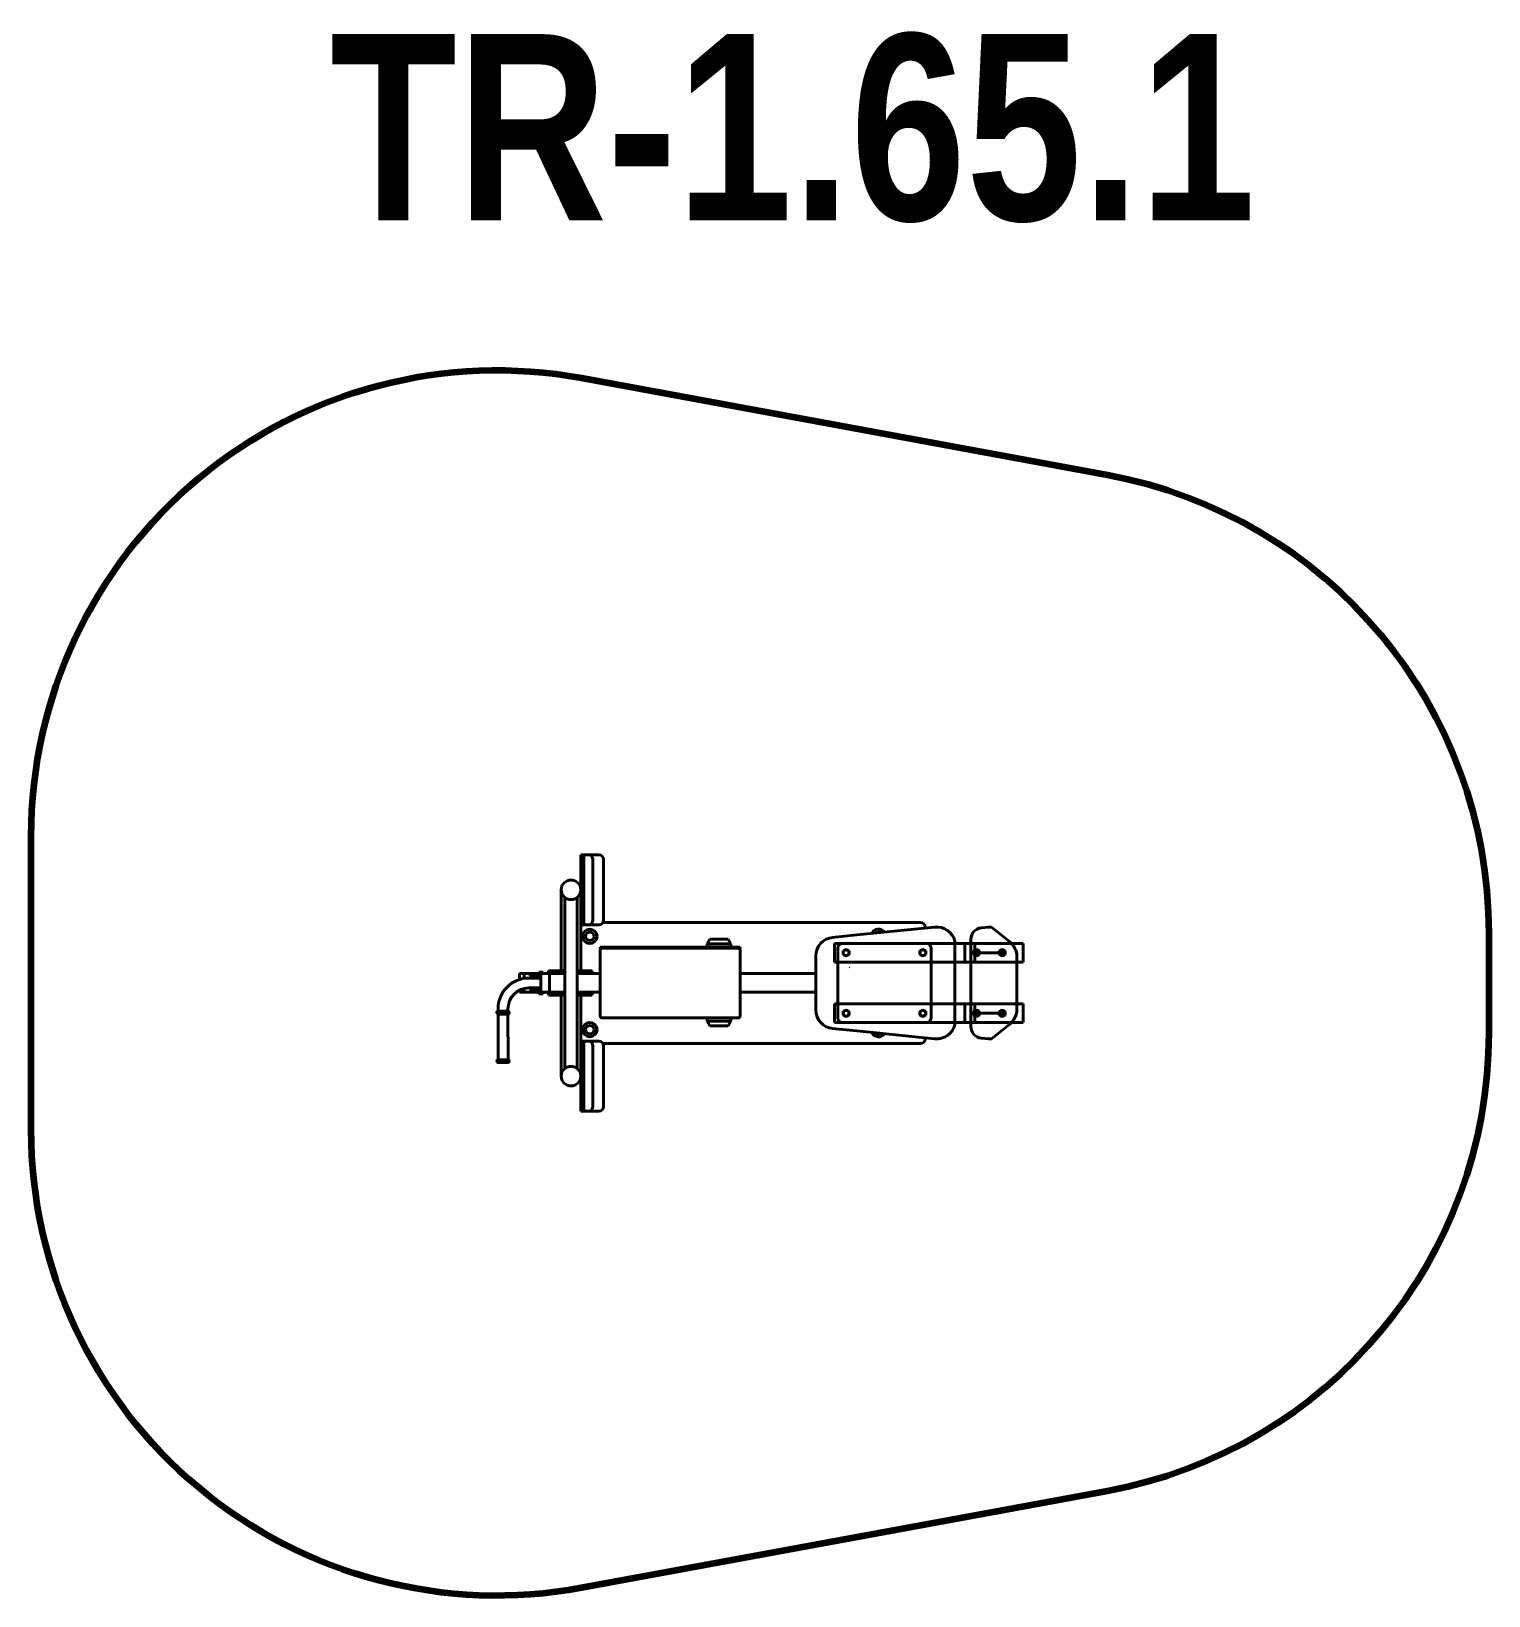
# Model space of a CAD drawing. Header units: millimetres. Extents: x 52537 to 55666, y 1625 to 4984.
import ezdxf

# ---------------------------------------------------------------- set-up
doc = ezdxf.new("R2010")
doc.units = ezdxf.units.MM
doc.layers.add('DiKom', color=7, linetype='Continuous')
doc.styles.add('style1', font='arialbd.ttf', dxfattribs={"width": 0.8})

msp = doc.modelspace()

# ---------------------------------------------------------------- linework, layer by layer
at = {"layer": 'DiKom', "color": 7, "linetype": 'Continuous', "lineweight": 40}
for p, q in [((53716.7, 3140.8), (53716.7, 3215.8)), ((53716.7, 3215.8), (53723.2, 3215.8)), ((53723.2, 3065.8), (53723.2, 3215.8)), ((53723.2, 3215.8), (53755.9, 3215.8)), ((53743, 3075.8), (53743, 3205.8)), ((53765.9, 3205.8), (53765.9, 3075.8)), ((53674.8, 3140.8), (53674.8, 2966.8)), ((53682.3, 3124.7), (53682.3, 2756.8)), ((53709.3, 2756.8), (53709.3, 3124.7)), ((53716.7, 3140.8), (53716.7, 2966.8)), ((53723.2, 3065.8), (53716.7, 3065.8)), ((53723.2, 3065.8), (53755.9, 3065.8)), ((54446.2, 3070.8), (53765.9, 3070.8)), ((54309.4, 3043.8), (54476.7, 3060.5)), ((54456.2, 3058.4), (54456.2, 3060.8)), ((54592.4, 3060.7), (54577, 3059.2)), ((54638.2, 3028.9), (54598.8, 3060.5)), ((53988.2, 3024.8), (53994, 3034.8)), ((53988.2, 3017.8), (53988.2, 3024.8)), ((53988.2, 3024.8), (54039.2, 3024.8)), ((54033.5, 3034.8), (53994, 3034.8)), ((54039.2, 3024.8), (54033.5, 3034.8)), ((54039.2, 3017.8), (54039.2, 3024.8)), ((54256.7, 3038.5), (54309.4, 3043.8)), ((54508.9, 3025.8), (54261.4, 3025.8)), ((54261.4, 3025.8), (54261.4, 2985.8)), ((54278.9, 3025.8), (54458.9, 3025.8)), ((54543.4, 3025.8), (54497.7, 3025.8)), ((54520.2, 3030.4), (54520.2, 2940.8)), ((54554.7, 3025.8), (54520.2, 3025.8)), ((54541.4, 3025.8), (54541.4, 2985.8)), ((54554.5, 3034.3), (54554.5, 2940.8)), ((54554.7, 3025.8), (54642, 3025.8)), ((54562.8, 2985.8), (54562.8, 3025.8)), ((54642, 3025.8), (54666.5, 3025.8)), ((54666.5, 3025.8), (54666.5, 2985.8)), ((53758.7, 3017.8), (53758.7, 3015.8)), ((53758.7, 3017.8), (54058.7, 3017.8)), ((53758.7, 3017.8), (53758.7, 3015.8)), ((53758.7, 3015.8), (54058.7, 3015.8)), ((53758.7, 3011.8), (53758.7, 2869.8)), ((54058.7, 3015.8), (54058.7, 3017.8)), ((54058.7, 3017.8), (54058.7, 3015.8)), ((54058.7, 2869.8), (54058.7, 3011.8)), ((54221.4, 2940.8), (54221.4, 2998.8)), ((54268.9, 2865.8), (54268.9, 3015.8)), ((54286.4, 3013.3), (54279.9, 3009.5)), ((54279.9, 3009.5), (54279.9, 3002)), ((54279.9, 3002), (54286.4, 2998.3)), ((54292.9, 3009.5), (54286.4, 3013.3)), ((54286.4, 2998.3), (54292.9, 3002)), ((54292.9, 3002), (54292.9, 3009.5)), ((54451.4, 3013.3), (54444.9, 3009.5)), ((54444.9, 3009.5), (54444.9, 3002)), ((54444.9, 3002), (54451.4, 2998.3)), ((54457.9, 3009.5), (54451.4, 3013.3)), ((54451.4, 2998.3), (54457.9, 3002)), ((54457.9, 3002), (54457.9, 3009.5)), ((54468.9, 3015.8), (54468.9, 2865.8)), ((54566.8, 3013.3), (54560.3, 3009.5)), ((54560.3, 3009.5), (54560.3, 3002)), ((54560.3, 3005.8), (54628, 3005.8)), ((54560.3, 3002), (54566.8, 2998.3)), ((54573.3, 3009.5), (54566.8, 3013.3)), ((54566.8, 2998.3), (54573.3, 3002)), ((54573.3, 3002), (54573.3, 3009.5)), ((54621.8, 3013.3), (54615.3, 3009.5)), ((54615.3, 3009.5), (54615.3, 3002)), ((54615.3, 3002), (54621.8, 2998.3)), ((54628.3, 3009.5), (54621.8, 3013.3)), ((54621.8, 2998.3), (54628.3, 3002)), ((54628.3, 3002), (54628.3, 3009.5)), ((54653.1, 2997.7), (54653.1, 2981.8)), ((54653.1, 2981.8), (54653.1, 2997.7)), ((53585, 2960.8), (53682.3, 2960.8)), ((53585, 2960.8), (53585, 2948.2)), ((53594.9, 2960.8), (53594.9, 2950.6)), ((53607, 2960.8), (53607, 2957.8)), ((53607, 2957.8), (53630.8, 2957.8)), ((53621.7, 2957.8), (53621.7, 2951.3)), ((53626.5, 2963.7), (53636.2, 2963.7)), ((53626.5, 2963.7), (53626.5, 2960.8)), ((53626.5, 2957.8), (53626.5, 2951.3)), ((53630.8, 2960.8), (53630.8, 2920.8)), ((53636.2, 2963.7), (53636.2, 2960.8)), ((53647.7, 2966.8), (53682.3, 2966.8)), ((53647.7, 2966.8), (53647.7, 2960.8)), ((53649.4, 2960.8), (53649.4, 2920.8)), ((53709.3, 2966.8), (53740.9, 2966.8)), ((53709.3, 2960.8), (53758.7, 2960.8)), ((53740.9, 2966.8), (53740.9, 2960.8)), ((53758.7, 2960.8), (53758.7, 2920.8)), ((54058.7, 2960.8), (54221.4, 2960.8)), ((54261.4, 2985.8), (54521.4, 2985.8)), ((54554, 2985.8), (54521.4, 2985.8)), ((54554, 2985.8), (54521.4, 2985.8)), ((54554, 2985.8), (54653.1, 2985.8)), ((54653.1, 2985.8), (54666.5, 2985.8)), ((54653.1, 2981.8), (54653.1, 2940.8)), ((53585, 2925.2), (53585, 2920.8)), ((53594.9, 2928.9), (53594.9, 2920.8)), ((53605.4, 2951.3), (53630.8, 2951.3)), ((53605.4, 2930.3), (53630.8, 2930.3)), ((53607, 2923.8), (53630.8, 2923.8)), ((53607, 2923.8), (53607, 2920.8)), ((53621.7, 2930.3), (53621.7, 2923.8)), ((53626.5, 2923.8), (53626.5, 2930.3)), ((54221.4, 2940.8), (54221.4, 2882.8)), ((54520.2, 2940.8), (54520.2, 2851.2)), ((54554.5, 2940.8), (54554.5, 2847.3)), ((54653.1, 2940.8), (54653.1, 2899.8)), ((53585, 2920.8), (53682.3, 2920.8)), ((53626.5, 2917.8), (53626.5, 2920.8)), ((53626.5, 2917.8), (53636.2, 2917.8)), ((53636.2, 2917.8), (53636.2, 2920.8)), ((53647.7, 2914.8), (53647.7, 2920.8)), ((53647.7, 2914.8), (53682.3, 2914.8)), ((53674.8, 2740.8), (53674.8, 2914.8)), ((53709.3, 2920.8), (53758.7, 2920.8)), ((53709.3, 2914.8), (53740.9, 2914.8)), ((53716.7, 2740.8), (53716.7, 2914.8)), ((53740.9, 2914.8), (53740.9, 2920.8)), ((54221.4, 2920.8), (54058.7, 2920.8)), ((54261.4, 2895.8), (54521.4, 2895.8)), ((54261.4, 2855.8), (54261.4, 2895.8)), ((54554.5, 2895.8), (54520.2, 2895.8)), ((54541.4, 2895.8), (54541.4, 2855.8)), ((54541.8, 2855.8), (54541.8, 2895.8)), ((54554.5, 2895.8), (54653.1, 2895.8)), ((54562.8, 2855.8), (54562.8, 2895.8)), ((54653.1, 2899.8), (54653.1, 2883.9)), ((54653.1, 2895.8), (54666.5, 2895.8)), ((54666.5, 2855.8), (54666.5, 2895.8)), ((53536.8, 2876.6), (53536.8, 2877.6)), ((53539.1, 2880.1), (53539.1, 2885.1)), ((53539.2, 2776.1), (53539.1, 2874.1)), ((53539.3, 2880.1), (53560.3, 2880.1)), ((53539.3, 2874.1), (53560.3, 2874.1)), ((53560.4, 2880.1), (53560.4, 2885.1)), ((53560.4, 2874.1), (53560.5, 2776.1)), ((53562.8, 2876.6), (53562.8, 2877.6)), ((53762.7, 2865.8), (54054.7, 2865.8)), ((53988.2, 2865.8), (53988.2, 2858.8)), ((53988.2, 2858.8), (53994, 2848.8)), ((53988.2, 2858.8), (54039.2, 2858.8)), ((54039.2, 2858.8), (54033.5, 2848.8)), ((54039.2, 2865.8), (54039.2, 2858.8)), ((54508.9, 2855.8), (54261.4, 2855.8)), ((54458.9, 2855.8), (54278.9, 2855.8)), ((54286.4, 2883.3), (54279.9, 2879.5)), ((54279.9, 2879.5), (54279.9, 2872)), ((54279.9, 2872), (54286.4, 2868.3)), ((54292.9, 2879.5), (54286.4, 2883.3)), ((54286.4, 2868.3), (54292.9, 2872)), ((54292.9, 2872), (54292.9, 2879.5)), ((54451.4, 2883.3), (54444.9, 2879.5)), ((54444.9, 2879.5), (54444.9, 2872)), ((54444.9, 2872), (54451.4, 2868.3)), ((54457.9, 2879.5), (54451.4, 2883.3)), ((54451.4, 2868.3), (54457.9, 2872)), ((54457.9, 2872), (54457.9, 2879.5)), ((54543.4, 2855.8), (54497.7, 2855.8)), ((54554.7, 2855.8), (54520.2, 2855.8)), ((54554.7, 2855.8), (54642, 2855.8)), ((54560.3, 2879.5), (54566.8, 2883.3)), ((54560.3, 2872), (54560.3, 2879.5)), ((54560.3, 2875.8), (54628, 2875.8)), ((54566.8, 2868.3), (54560.3, 2872)), ((54566.8, 2883.3), (54573.3, 2879.5)), ((54573.3, 2872), (54566.8, 2868.3)), ((54573.3, 2879.5), (54573.3, 2872)), ((54615.3, 2879.5), (54621.8, 2883.3)), ((54615.3, 2872), (54615.3, 2879.5)), ((54621.8, 2868.3), (54615.3, 2872)), ((54621.8, 2883.3), (54628.3, 2879.5)), ((54628.3, 2872), (54621.8, 2868.3)), ((54628.3, 2879.5), (54628.3, 2872)), ((54642, 2855.8), (54666.5, 2855.8)), ((54033.5, 2848.8), (53994, 2848.8)), ((54256.7, 2843), (54309.4, 2837.8)), ((54309.4, 2837.8), (54476.7, 2821.1)), ((54456.2, 2820.8), (54456.2, 2823.1)), ((54592.4, 2820.8), (54577, 2822.4)), ((54638.2, 2852.7), (54598.8, 2821.1)), ((53723.2, 2815.8), (53716.7, 2815.8)), ((53723.2, 2815.8), (53755.9, 2815.8)), ((53723.2, 2815.8), (53723.2, 2665.8)), ((53743, 2805.8), (53743, 2675.8)), ((53764.5, 2810.8), (54446.2, 2810.8)), ((53765.9, 2675.8), (53765.9, 2805.8)), ((53536.8, 2772.6), (53536.8, 2773.6)), ((53539.3, 2776.1), (53560.3, 2776.1)), ((53539.3, 2770.1), (53560.3, 2770.1)), ((53562.8, 2772.6), (53562.8, 2773.6)), ((53716.7, 2740.8), (53716.7, 2665.8)), ((53716.7, 2665.8), (53723.2, 2665.8)), ((53723.2, 2665.8), (53755.9, 2665.8))]:
    msp.add_line(p, q, dxfattribs=at)
at = {"layer": 'DiKom', "color": 3, "lineweight": 200}
msp.add_lwpolyline([(52536.8, 2625.4), (52536.8, 3256.1, -0.468647), (53718, 4239.6), (54847.7, 4031.4, -0.361797), (55666.5, 3048), (55666.5, 2833.6, -0.361797), (54847.7, 1850.1), (53718, 1642, -0.468647)], format="xyb", close=True, dxfattribs=at)
at = {"layer": 'DiKom', "color": 7, "linetype": 'Continuous', "lineweight": 40}
for centre, radius in [((53695.8, 3140.8), 21), ((53736.2, 3040.8), 15.5), ((53736.2, 3040.8), 9), ((54286.4, 3005.8), 6.18), ((54451.4, 3005.8), 6.18), ((54566.8, 3005.8), 6.18), ((54621.8, 3005.8), 6.18), ((53736.2, 2840.8), 15.5), ((54286.4, 2875.8), 6.18), ((54451.4, 2875.8), 6.18), ((54566.8, 2875.8), 6.18), ((54621.8, 2875.8), 6.18), ((53736.2, 2840.8), 9), ((53695.8, 2740.8), 21)]:
    msp.add_circle(centre, radius, dxfattribs=at)
for centre, radius, start, end in [((53733, 3205.8), 10, 0, 90), ((53755.9, 3205.8), 10, 0, 90), ((53733, 3075.8), 10, 270, 0), ((53755.9, 3075.8), 10, 270, 0), ((54356.2, 3040.8), 15.5, 35.2031, 156.1989), ((54446.2, 3060.8), 10, 0, 90), ((54481.4, 3020.8), 40, 13.9359, 96.7671), ((54579.5, 3034.3), 25, 95.701, 180), ((54594, 3020.8), 40, 83.2329, 92.365), ((54261.4, 2998.8), 40, 94.6349, 180), ((54278.9, 3015.8), 10, 90, 180), ((54356.2, 3040.8), 9, 63.7085, 127.6935), ((54458.9, 3015.8), 10, 0, 90), ((54613.1, 2997.7), 40, 0, 51.2838), ((53762.7, 3011.8), 4, 90, 180), ((54054.7, 3011.8), 4, 0, 90), ((54594, 3020.8), 40, 179.9613, 180), ((54261.4, 2998.8), 40, 280.7102, 280.8069), ((54261.4, 2998.8), 40, 322.7529, 322.7753), ((53605.4, 2885.1), 66.3, 90.023, 180.023), ((53605.4, 2885.1), 45, 90.023, 180.023), ((54261.4, 2882.8), 40, 79.1931, 79.2898), ((53539.3, 2877.6), 2.5, 90.023, 180.023), ((53539.3, 2876.6), 2.5, 180.023, 270.023), ((53560.3, 2877.6), 2.5, 0.023, 90.023), ((53560.3, 2876.6), 2.5, 270.023, 0.023), ((53762.7, 2869.8), 4, 180, 270), ((54054.7, 2869.8), 4, 270, 0), ((54261.4, 2882.8), 40, 180, 265.3651), ((54278.9, 2865.8), 10, 180, 270), ((54458.9, 2865.8), 10, 270, 0), ((54627.8, 2840.8), 15, 89.9577, 90.0423), ((54613.1, 2883.9), 40, 308.7162, 0), ((54356.2, 2840.8), 15.5, 203.8011, 324.7969), ((54356.2, 2840.8), 9, 232.3065, 296.2915), ((54481.4, 2860.8), 40, 263.2329, 346.0641), ((54579.5, 2847.3), 25, 180, 264.299), ((54594, 2860.8), 40, 267.635, 276.7671), ((53733, 2805.8), 10, 0, 90), ((53755.9, 2805.8), 10, 0, 90), ((54446.2, 2820.8), 10, 270, 0), ((53539.3, 2773.6), 2.5, 90.023, 180.023), ((53539.3, 2772.6), 2.5, 180.023, 270.023), ((53560.3, 2773.6), 2.5, 0.023, 90.023), ((53560.3, 2772.6), 2.5, 270.023, 0.023), ((53733, 2675.8), 10, 270, 0), ((53755.9, 2675.8), 10, 270, 0)]:
    msp.add_arc(centre, radius, start, end, dxfattribs=at)

# ---------------------------------------------------------------- texts
at = {"layer": 'DiKom', "insert": (53178, 4977.8), "char_height": 400, "attachment_point": 1, "style": 'style1'}
msp.add_mtext_dynamic_manual_height_columns('TR-1.65.1', width=2518.219, gutter_width=2.09, heights=[0], dxfattribs=at)

doc.saveas('drawing.dxf')
